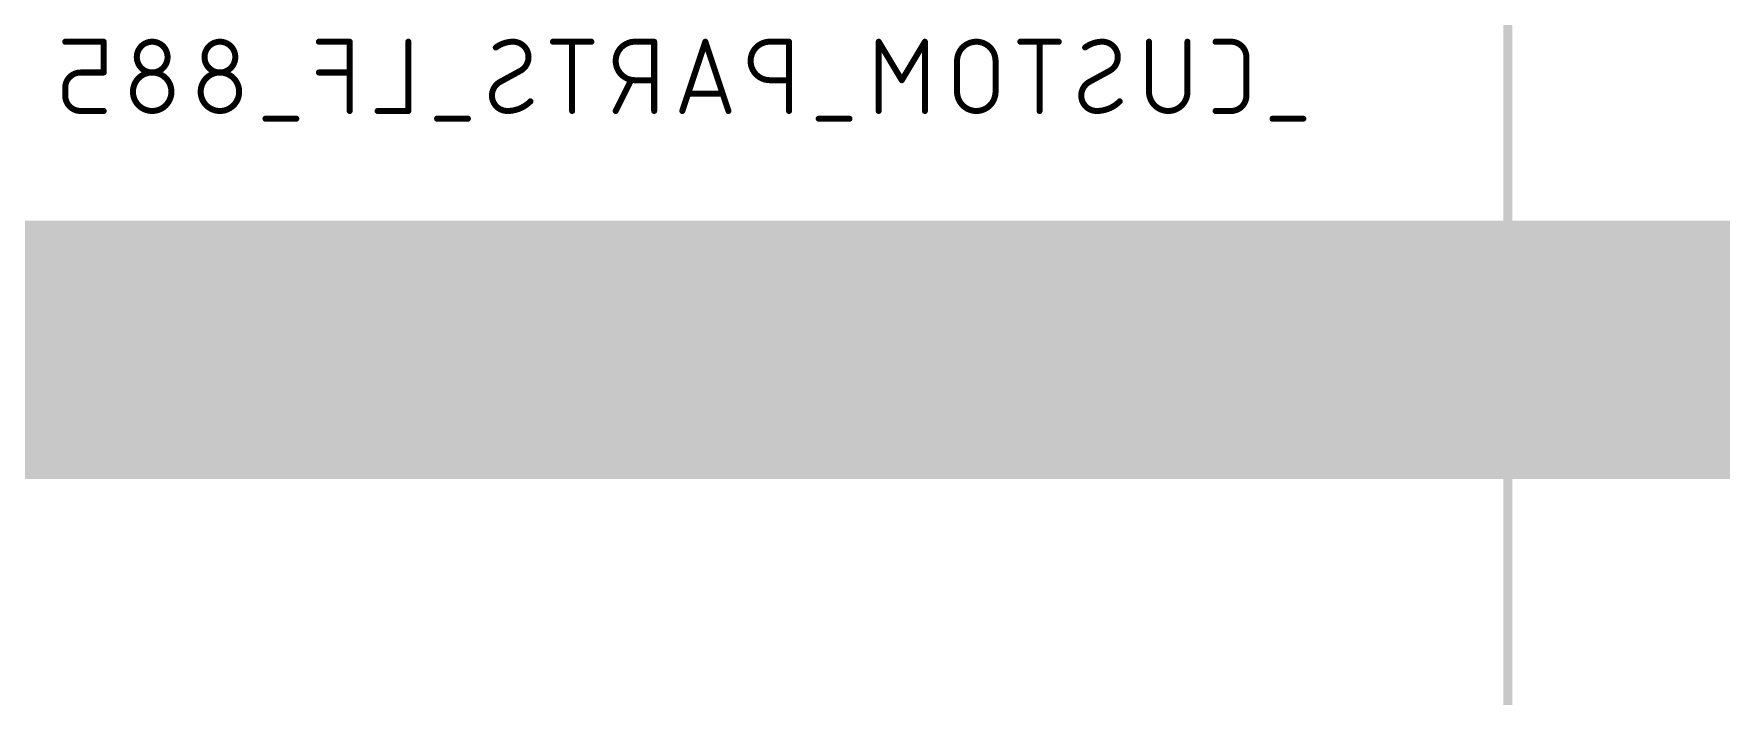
# Model space of a CAD drawing. Extents: x -92 to 260, y -27 to 208.
# Drawn here: x 160.13 to 188.6, y 118.08 to 129.25 of the extents above; entities that cross this region are included whole.
import ezdxf

# ---------------------------------------------------------------- set-up
doc = ezdxf.new("R2010")
doc.units = 0
for name, color, linetype in [('1', 12, 'CONTINUOUS'), ('121', 253, 'CONTINUOUS'), ('16', 132, 'CONTINUOUS'), ('21', 253, 'CONTINUOUS'), ('22', 253, 'CONTINUOUS')]:
    doc.layers.add(name, color=color, linetype=linetype)

msp = doc.modelspace()

# ---------------------------------------------------------------- linework, layer by layer
at = {"layer": '1', "const_width": 0.508}
msp.add_lwpolyline([(211, 122), (134, 122)], dxfattribs=at)
at = {"layer": '121', "const_width": 0.1524}
msp.add_lwpolyline([(185, 85), (185, 175)], dxfattribs=at)
at = {"layer": '16', "const_width": 0.508}
msp.add_lwpolyline([(212, 122), (134, 122)], dxfattribs=at)
at = {"layer": '21', "const_width": 0.2}
for points in [[(134.7, 126), (210.3, 126)], [(134.7, 125.8), (210.3, 125.8)], [(134.7, 125.6), (210.3, 125.6)], [(134.7, 125.4), (210.3, 125.4)], [(134.7, 125.2), (210.3, 125.2)], [(134.7, 125), (210.3, 125)], [(134.7, 124.8), (210.3, 124.8)], [(134.7, 124.6), (210.3, 124.6)], [(134.7, 124.4), (210.3, 124.4)], [(134.7, 124.2), (210.3, 124.2)], [(134.7, 124), (210.3, 124)], [(134.7, 123.8), (210.3, 123.8)], [(134.7, 123.6), (210.3, 123.6)], [(134.7, 123.4), (210.3, 123.4)], [(134.7, 123.2), (210.3, 123.2)], [(134.7, 123), (210.3, 123)], [(134.7, 122.8), (210.3, 122.8)], [(134.7, 122.6), (210.3, 122.6)], [(134.7, 122.4), (210.3, 122.4)], [(134.7, 122.2), (210.3, 122.2)], [(210.3, 122), (134.7, 122)], [(134.7, 122), (210.3, 122)]]:
    msp.add_lwpolyline(points, dxfattribs=at)
at = {"layer": '22', "const_width": 0.1016}
for points in [[(161.3068, 129.1192), (160.6577, 129.1192)], [(161.3068, 128.5999), (161.3068, 129.1192)], [(165.4575, 129.1192), (164.9382, 129.1192)], [(165.4575, 127.9508), (165.4575, 129.1192)], [(166.4481, 129.1192), (166.4481, 127.9508)], [(169.5364, 129.1192), (168.8873, 129.1192)], [(169.2119, 127.9508), (169.2119, 129.1192)], [(170.5959, 129.1192), (170.2713, 129.1192)], [(170.5959, 127.9508), (170.5959, 129.1192)], [(171.4598, 129.1192), (171.0703, 127.9508)], [(171.8492, 127.9508), (171.4598, 129.1192)], [(172.8723, 129.1192), (172.5477, 129.1192)], [(172.8723, 127.9508), (172.8723, 129.1192)], [(174.7745, 128.4701), (174.385, 129.1192)], [(174.385, 129.1192), (174.385, 127.9508)], [(175.1639, 129.1192), (174.7745, 128.4701)], [(175.1639, 127.9508), (175.1639, 129.1192)], [(177.4231, 129.1192), (176.774, 129.1192)], [(177.0986, 127.9508), (177.0986, 129.1192)], [(178.9457, 128.2754), (178.9457, 129.1192)], [(179.5948, 129.1192), (179.5948, 128.2754)], [(180.3291, 129.1192), (180.0694, 129.1192)], [(175.7072, 128.7946), (175.7072, 128.2754)], [(176.3563, 128.2754), (176.3563, 128.7946)], [(180.5887, 128.2104), (180.5887, 128.8596)], [(160.9174, 128.5999), (161.3068, 128.5999)], [(165.4575, 128.5999), (164.9382, 128.5999)], [(167.9884, 128.4376), (168.3455, 128.6324)], [(169.9468, 127.9508), (170.2064, 128.4701)], [(170.2713, 128.4701), (170.5959, 128.4701)], [(172.5477, 128.4701), (172.8723, 128.4701)], [(177.9325, 128.4376), (178.2895, 128.6324)], [(160.6577, 128.2104), (160.6577, 128.3403)], [(171.1677, 128.2429), (171.7519, 128.2429)], [(161.3068, 127.9508), (160.9174, 127.9508)], [(164.5566, 127.821), (164.0373, 127.821)], [(166.4481, 127.9508), (165.9288, 127.9508)], [(167.4522, 127.821), (166.9329, 127.821)], [(173.8911, 127.821), (173.3718, 127.821)], [(180.0694, 127.9508), (180.3291, 127.9508)], [(181.5492, 127.821), (181.0299, 127.821)]]:
    msp.add_lwpolyline(points, dxfattribs=at)
at = {"layer": '22'}
for points, const_width in [([(160.6577, 129.1446, 1), (160.6577, 129.0938)], 0.0508), ([(161.3322, 129.1192, 1), (161.2814, 129.1192)], 0.0508), ([(161.3068, 129.0938, 1), (161.3068, 129.1446)], 0.0508), ([(162.3849, 128.8596, 1), (161.8656, 128.8596)], 0.1016), ([(163.5279, 128.8596, 1), (163.0086, 128.8596)], 0.1016), ([(164.9382, 129.1446, 1), (164.9382, 129.0938)], 0.0508), ([(165.4829, 129.1192, 1), (165.4321, 129.1192)], 0.0508), ([(165.4575, 129.0938, 1), (165.4575, 129.1446)], 0.0508), ([(166.4735, 129.1192, 1), (166.4227, 129.1192)], 0.0508), ([(168.2156, 129.1192, 0.1623), (167.9235, 129.0218)], 0.1016), ([(167.9083, 129.0422, 1), (167.9388, 129.0015)], 0.0508), ([(168.4753, 128.8596, 0.4142), (168.2156, 129.1192)], 0.1016), ([(168.2156, 129.1446, 1), (168.2156, 129.0938)], 0.0508), ([(168.2156, 129.0938, 1), (168.2156, 129.1446)], 0.0508), ([(168.8873, 129.1446, 1), (168.8873, 129.0938)], 0.0508), ([(169.2373, 129.1192, 1), (169.1865, 129.1192)], 0.0508), ([(169.5364, 129.0938, 1), (169.5364, 129.1446)], 0.0508), ([(170.2713, 129.1192, 1), (170.2713, 128.4701)], 0.1016), ([(170.2713, 129.1446, 1), (170.2713, 129.0938)], 0.0508), ([(170.2713, 129.0938, 1), (170.2713, 129.1446)], 0.0508), ([(170.6213, 129.1192, 1), (170.5705, 129.1192)], 0.0508), ([(170.5959, 129.0938, 1), (170.5959, 129.1446)], 0.0508), ([(171.4839, 129.1272, 1), (171.4357, 129.1112)], 0.0508), ([(171.4839, 129.1112, 1), (171.4357, 129.1272)], 0.0508), ([(172.5477, 129.1192, 1), (172.5477, 128.4701)], 0.1016), ([(172.5477, 129.1446, 1), (172.5477, 129.0938)], 0.0508), ([(172.5477, 129.0938, 1), (172.5477, 129.1446)], 0.0508), ([(172.8977, 129.1192, 1), (172.8469, 129.1192)], 0.0508), ([(172.8723, 129.0938, 1), (172.8723, 129.1446)], 0.0508), ([(174.4068, 129.1323, 1), (174.3632, 129.1061)], 0.0508), ([(174.4104, 129.1192, 1), (174.3596, 129.1192)], 0.0508), ([(175.1893, 129.1192, 1), (175.1385, 129.1192)], 0.0508), ([(175.1857, 129.1061, 1), (175.1422, 129.1323)], 0.0508), ([(176.3563, 128.7946, 1), (175.7072, 128.7946)], 0.1016), ([(176.774, 129.1446, 1), (176.774, 129.0938)], 0.0508), ([(177.124, 129.1192, 1), (177.0732, 129.1192)], 0.0508), ([(177.4231, 129.0938, 1), (177.4231, 129.1446)], 0.0508), ([(178.1597, 129.1192, 0.1623), (177.8676, 129.0218)], 0.1016), ([(177.8524, 129.0422, 1), (177.8829, 129.0015)], 0.0508), ([(178.4194, 128.8596, 0.4142), (178.1597, 129.1192)], 0.1016), ([(178.1597, 129.1446, 1), (178.1597, 129.0938)], 0.0508), ([(178.1597, 129.0938, 1), (178.1597, 129.1446)], 0.0508), ([(178.9711, 129.1192, 1), (178.9203, 129.1192)], 0.0508), ([(179.6202, 129.1192, 1), (179.5694, 129.1192)], 0.0508), ([(180.0694, 129.1446, 1), (180.0694, 129.0938)], 0.0508), ([(180.5887, 128.8596, 0.4142), (180.3291, 129.1192)], 0.1016), ([(180.3291, 129.1446, 1), (180.3291, 129.0938)], 0.0508), ([(180.3291, 129.0938, 1), (180.3291, 129.1446)], 0.0508), ([(161.8656, 128.8596, 1), (162.3849, 128.8596)], 0.1016), ([(161.891, 128.8596, 1), (161.8402, 128.8596)], 0.0508), ([(161.8402, 128.8596, 1), (161.891, 128.8596)], 0.0508), ([(162.4103, 128.8596, 1), (162.3595, 128.8596)], 0.0508), ([(162.3595, 128.8596, 1), (162.4103, 128.8596)], 0.0508), ([(163.0086, 128.8596, 1), (163.5279, 128.8596)], 0.1016), ([(163.034, 128.8596, 1), (162.9832, 128.8596)], 0.0508), ([(162.9832, 128.8596, 1), (163.034, 128.8596)], 0.0508), ([(163.5533, 128.8596, 1), (163.5025, 128.8596)], 0.0508), ([(163.5025, 128.8596, 1), (163.5533, 128.8596)], 0.0508), ([(168.3455, 128.6324, 0.2656), (168.4753, 128.8596)], 0.1016), ([(168.5007, 128.8596, 1), (168.4499, 128.8596)], 0.0508), ([(168.4499, 128.8596, 1), (168.5007, 128.8596)], 0.0508), ([(175.7326, 128.7946, 1), (175.6818, 128.7946)], 0.0508), ([(175.6818, 128.7946, 1), (175.7326, 128.7946)], 0.0508), ([(176.3817, 128.7946, 1), (176.3309, 128.7946)], 0.0508), ([(176.3309, 128.7946, 1), (176.3817, 128.7946)], 0.0508), ([(178.2895, 128.6324, 0.2656), (178.4194, 128.8596)], 0.1016), ([(178.4448, 128.8596, 1), (178.394, 128.8596)], 0.0508), ([(178.394, 128.8596, 1), (178.4448, 128.8596)], 0.0508), ([(180.6141, 128.8596, 1), (180.5633, 128.8596)], 0.0508), ([(180.5633, 128.8596, 1), (180.6141, 128.8596)], 0.0508), ([(160.9174, 128.5999, 0.4142), (160.6577, 128.3403)], 0.1016), ([(160.9174, 128.6253, 1), (160.9174, 128.5745)], 0.0508), ([(160.9174, 128.5745, 1), (160.9174, 128.6253)], 0.0508), ([(161.2814, 128.5999, 1), (161.3322, 128.5999)], 0.0508), ([(161.3068, 128.5745, 1), (161.3068, 128.6253)], 0.0508), ([(162.4498, 128.2754, 1), (161.8007, 128.2754)], 0.1016), ([(163.5928, 128.2754, 1), (162.9437, 128.2754)], 0.1016), ([(164.9382, 128.6253, 1), (164.9382, 128.5745)], 0.0508), ([(165.4575, 128.5745, 1), (165.4575, 128.6253)], 0.0508), ([(167.9884, 128.4376, 0.2656), (167.8586, 128.2104)], 0.1016), ([(167.9763, 128.4599, 1), (168.0006, 128.4153)], 0.0508), ([(168.0013, 128.4157, 1), (167.9756, 128.4595)], 0.0508), ([(168.3326, 128.6542, 1), (168.3584, 128.6105)], 0.0508), ([(168.3576, 128.6101, 1), (168.3333, 128.6547)], 0.0508), ([(170.2291, 128.4587, 1), (170.1837, 128.4814)], 0.0508), ([(170.2713, 128.4955, 1), (170.2713, 128.4447)], 0.0508), ([(170.2713, 128.4447, 1), (170.2713, 128.4955)], 0.0508), ([(170.5959, 128.4447, 1), (170.5959, 128.4955)], 0.0508), ([(172.5477, 128.4955, 1), (172.5477, 128.4447)], 0.0508), ([(172.5477, 128.4447, 1), (172.5477, 128.4955)], 0.0508), ([(172.8723, 128.4447, 1), (172.8723, 128.4955)], 0.0508), ([(174.7527, 128.4832, 1), (174.7962, 128.457)], 0.0508), ([(174.7527, 128.457, 1), (174.7962, 128.4832)], 0.0508), ([(177.9325, 128.4376, 0.2656), (177.8027, 128.2104)], 0.1016), ([(177.9204, 128.4599, 1), (177.9447, 128.4153)], 0.0508), ([(177.9454, 128.4157, 1), (177.9196, 128.4595)], 0.0508), ([(178.2766, 128.6542, 1), (178.3024, 128.6105)], 0.0508), ([(178.3017, 128.6101, 1), (178.2774, 128.6547)], 0.0508), ([(160.6831, 128.3403, 1), (160.6323, 128.3403)], 0.0508), ([(160.6323, 128.3403, 1), (160.6831, 128.3403)], 0.0508), ([(160.6577, 128.2104, 0.4142), (160.9174, 127.9508)], 0.1016), ([(160.6831, 128.2104, 1), (160.6323, 128.2104)], 0.0508), ([(160.6323, 128.2104, 1), (160.6831, 128.2104)], 0.0508), ([(161.8007, 128.2754, 1), (162.4498, 128.2754)], 0.1016), ([(161.8261, 128.2754, 1), (161.7753, 128.2754)], 0.0508), ([(161.7753, 128.2754, 1), (161.8261, 128.2754)], 0.0508), ([(162.4752, 128.2754, 1), (162.4244, 128.2754)], 0.0508), ([(162.4244, 128.2754, 1), (162.4752, 128.2754)], 0.0508), ([(162.9437, 128.2754, 1), (163.5928, 128.2754)], 0.1016), ([(162.9691, 128.2754, 1), (162.9183, 128.2754)], 0.0508), ([(162.9183, 128.2754, 1), (162.9691, 128.2754)], 0.0508), ([(163.6182, 128.2754, 1), (163.5674, 128.2754)], 0.0508), ([(163.5674, 128.2754, 1), (163.6182, 128.2754)], 0.0508), ([(167.8586, 128.2104, 0.4142), (168.1183, 127.9508)], 0.1016), ([(167.884, 128.2104, 1), (167.8332, 128.2104)], 0.0508), ([(167.8332, 128.2104, 1), (167.884, 128.2104)], 0.0508), ([(168.1183, 127.9508, 0.2), (168.5077, 128.1131)], 0.1016), ([(168.5258, 128.0952, 1), (168.4897, 128.131)], 0.0508), ([(171.1677, 128.2683, 1), (171.1677, 128.2175)], 0.0508), ([(171.7519, 128.2175, 1), (171.7519, 128.2683)], 0.0508), ([(175.7072, 128.2754, 1), (176.3563, 128.2754)], 0.1016), ([(175.7326, 128.2754, 1), (175.6818, 128.2754)], 0.0508), ([(175.6818, 128.2754, 1), (175.7326, 128.2754)], 0.0508), ([(176.3817, 128.2754, 1), (176.3309, 128.2754)], 0.0508), ([(176.3309, 128.2754, 1), (176.3817, 128.2754)], 0.0508), ([(177.8027, 128.2104, 0.4142), (178.0624, 127.9508)], 0.1016), ([(177.8281, 128.2104, 1), (177.7773, 128.2104)], 0.0508), ([(177.7773, 128.2104, 1), (177.8281, 128.2104)], 0.0508), ([(178.0624, 127.9508, 0.2), (178.4518, 128.1131)], 0.1016), ([(178.4699, 128.0952, 1), (178.4338, 128.131)], 0.0508), ([(178.9457, 128.2754, 1), (179.5948, 128.2754)], 0.1016), ([(178.9711, 128.2754, 1), (178.9203, 128.2754)], 0.0508), ([(178.9203, 128.2754, 1), (178.9711, 128.2754)], 0.0508), ([(179.6202, 128.2754, 1), (179.5694, 128.2754)], 0.0508), ([(179.5694, 128.2754, 1), (179.6202, 128.2754)], 0.0508), ([(180.3291, 127.9508, 0.4142), (180.5887, 128.2104)], 0.1016), ([(180.6141, 128.2104, 1), (180.5633, 128.2104)], 0.0508), ([(180.5633, 128.2104, 1), (180.6141, 128.2104)], 0.0508), ([(160.9174, 127.9762, 1), (160.9174, 127.9254)], 0.0508), ([(160.9174, 127.9254, 1), (160.9174, 127.9762)], 0.0508), ([(161.3068, 127.9254, 1), (161.3068, 127.9762)], 0.0508), ([(164.0373, 127.8464, 1), (164.0373, 127.7956)], 0.0508), ([(164.5566, 127.7956, 1), (164.5566, 127.8464)], 0.0508), ([(165.4321, 127.9508, 1), (165.4829, 127.9508)], 0.0508), ([(165.9288, 127.9762, 1), (165.9288, 127.9254)], 0.0508), ([(166.4227, 127.9508, 1), (166.4735, 127.9508)], 0.0508), ([(166.4481, 127.9254, 1), (166.4481, 127.9762)], 0.0508), ([(166.9329, 127.8464, 1), (166.9329, 127.7956)], 0.0508), ([(167.4522, 127.7956, 1), (167.4522, 127.8464)], 0.0508), ([(168.1183, 127.9762, 1), (168.1183, 127.9254)], 0.0508), ([(168.1183, 127.9254, 1), (168.1183, 127.9762)], 0.0508), ([(169.1865, 127.9508, 1), (169.2373, 127.9508)], 0.0508), ([(169.924, 127.9622, 1), (169.9695, 127.9394)], 0.0508), ([(170.5705, 127.9508, 1), (170.6213, 127.9508)], 0.0508), ([(171.0462, 127.9588, 1), (171.0944, 127.9428)], 0.0508), ([(171.8251, 127.9428, 1), (171.8733, 127.9588)], 0.0508), ([(172.8469, 127.9508, 1), (172.8977, 127.9508)], 0.0508), ([(173.3718, 127.8464, 1), (173.3718, 127.7956)], 0.0508), ([(173.8911, 127.7956, 1), (173.8911, 127.8464)], 0.0508), ([(174.3596, 127.9508, 1), (174.4104, 127.9508)], 0.0508), ([(175.1385, 127.9508, 1), (175.1893, 127.9508)], 0.0508), ([(177.0732, 127.9508, 1), (177.124, 127.9508)], 0.0508), ([(178.0624, 127.9762, 1), (178.0623, 127.9254)], 0.0508), ([(178.0624, 127.9254, 1), (178.0624, 127.9762)], 0.0508), ([(180.0694, 127.9762, 1), (180.0694, 127.9254)], 0.0508), ([(180.3291, 127.9762, 1), (180.3291, 127.9254)], 0.0508), ([(180.3291, 127.9254, 1), (180.3291, 127.9762)], 0.0508), ([(181.0299, 127.8464, 1), (181.0299, 127.7956)], 0.0508), ([(181.5492, 127.7956, 1), (181.5492, 127.8464)], 0.0508)]:
    msp.add_lwpolyline(points, format="xyb", dxfattribs=dict(at, const_width=const_width))

doc.saveas('drawing.dxf')
